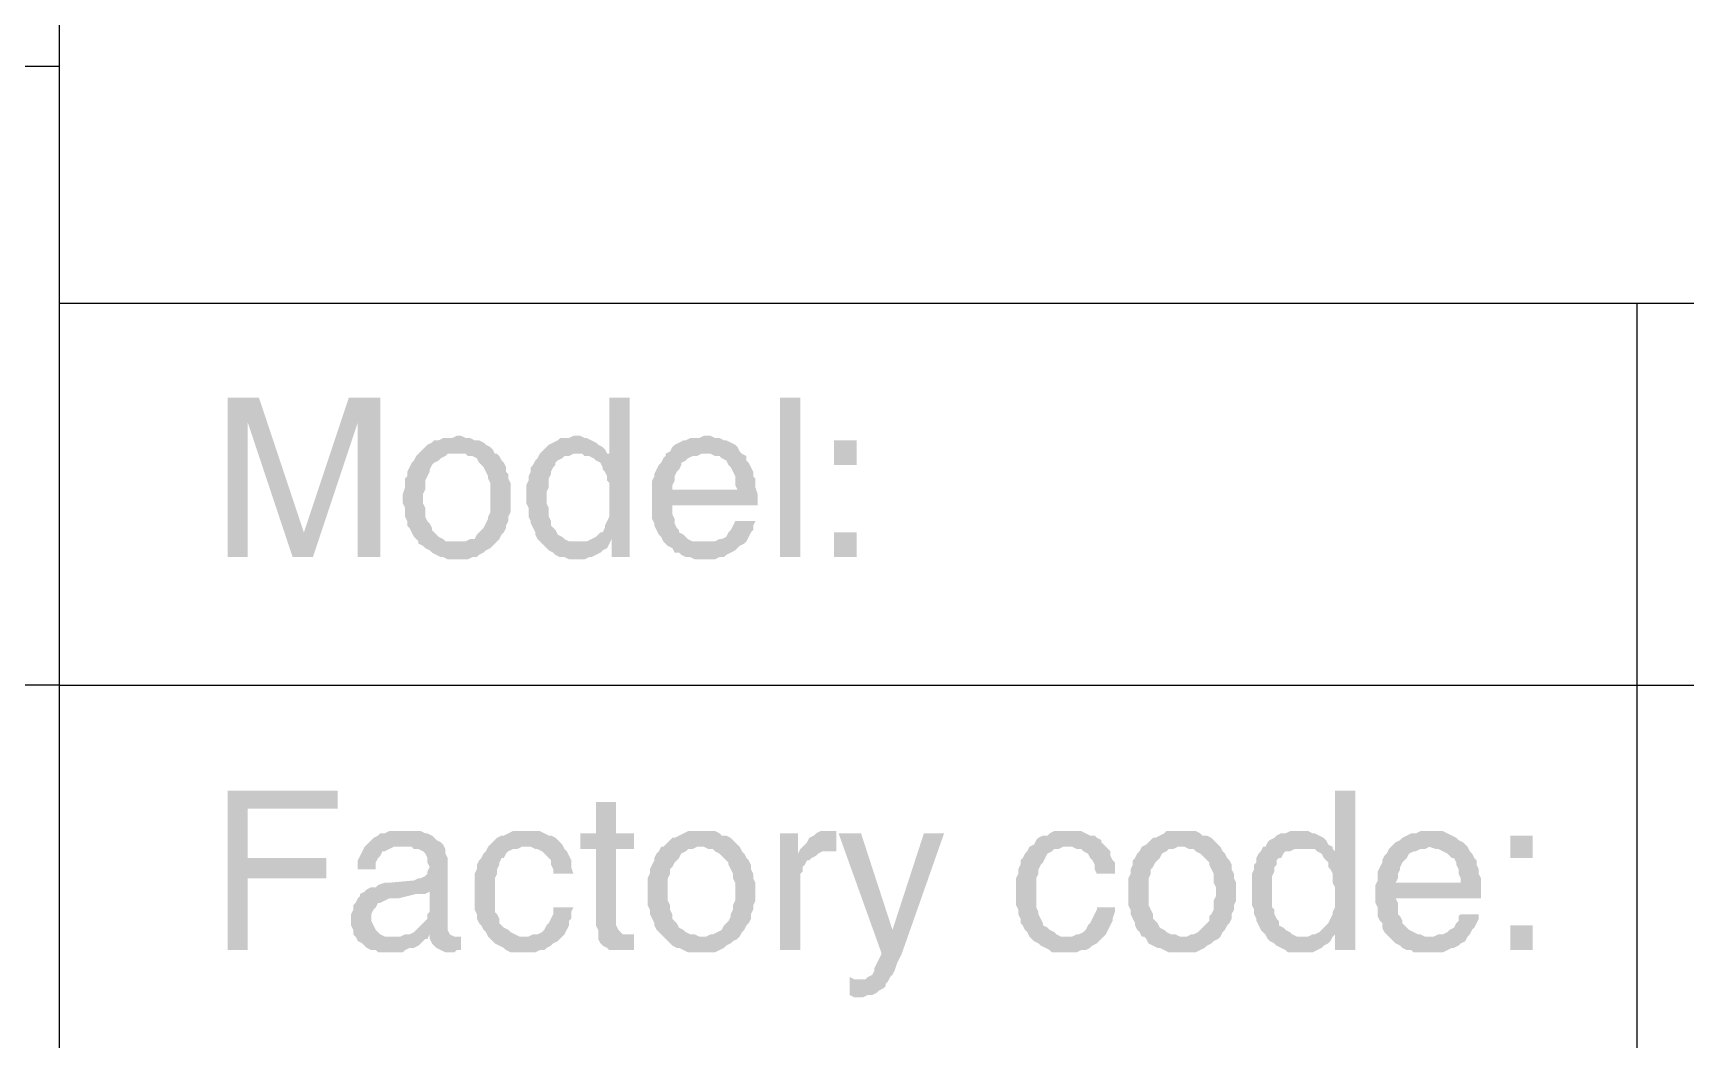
# Model space of a CAD drawing. Header units: millimetres. Extents: x 1186 to 2336, y 1181 to 1549.
# Drawn here: x 1472.55 to 1505.76, y 1272.07 to 1292.31 of the extents above; entities that cross this region are included whole.
import ezdxf

# ---------------------------------------------------------------- set-up
doc = ezdxf.new("R2010")
doc.units = ezdxf.units.MM

msp = doc.modelspace()

# ---------------------------------------------------------------- hatches: boundary and pattern name
at = {"transparency": 33554559}
for points in [[(1477.09364, 1284.97963), (1476.46179, 1284.97963), (1476.46179, 1281.77525), (1476.86798, 1281.77525), (1476.86798, 1284.48318)], [(1477.09364, 1284.97963), (1476.86798, 1284.48318), (1477.77063, 1281.77525), (1477.99629, 1282.2717)], [(1479.53078, 1284.97963), (1478.89893, 1284.97963), (1477.99629, 1282.2717), (1477.77063, 1281.77525), (1478.17682, 1281.77525), (1479.07946, 1284.48318), (1479.07946, 1284.48318)], [(1479.53078, 1284.97963), (1479.07946, 1284.48318), (1479.07946, 1281.77525), (1479.53078, 1281.77525)], [(1484.54045, 1284.97963), (1484.13426, 1284.97963), (1484.13426, 1283.8062), (1483.81834, 1283.76106), (1483.86347, 1283.71593), (1483.95373, 1283.6708), (1483.99887, 1283.58053), (1483.99887, 1283.5354), (1484.044, 1283.49027), (1484.08913, 1283.40001), (1484.08913, 1283.30974), (1484.13426, 1283.26461), (1484.13426, 1282.58763), (1484.08913, 1282.49736), (1484.044, 1282.4071), (1484.044, 1282.36197), (1483.99887, 1282.2717), (1483.95373, 1282.2717), (1483.9086, 1282.22657), (1483.86347, 1282.18144), (1483.77321, 1282.13631), (1484.17939, 1282.13631), (1484.17939, 1281.77525), (1484.54045, 1281.77525)], [(1487.56431, 1281.77525), (1487.56431, 1284.97963), (1487.9705, 1284.97963), (1487.9705, 1281.77525)], [(1481.06528, 1284.21239), (1481.06528, 1284.21239), (1480.97501, 1284.16725), (1480.79448, 1284.16725), (1480.70422, 1284.12212), (1480.61395, 1284.12212), (1480.56882, 1284.07699), (1480.47856, 1284.03186), (1480.43342, 1283.98672), (1480.34316, 1283.89646), (1480.29803, 1283.85133), (1480.29803, 1283.85133), (1480.2529, 1283.8062), (1480.20776, 1283.71593), (1480.16263, 1283.6708), (1480.1175, 1283.58053), (1480.07237, 1283.49027), (1480.07237, 1283.40001), (1480.02724, 1283.35487), (1480.02724, 1283.17435), (1479.9821, 1283.03895), (1479.9821, 1282.94868), (1479.9821, 1282.85842), (1480.02724, 1282.76816), (1480.02724, 1282.58763), (1480.07237, 1282.49736), (1480.07237, 1282.4071), (1480.1175, 1282.36197), (1480.16263, 1282.2717), (1480.20776, 1282.18144), (1480.2529, 1282.13631), (1480.29803, 1282.09117), (1480.29803, 1282.04604), (1481.06528, 1282.09117), (1480.83961, 1282.09117), (1480.79448, 1282.13631), (1480.70422, 1282.18144), (1480.65909, 1282.22657), (1480.56882, 1282.31683), (1480.56882, 1282.36197), (1480.52369, 1282.45223), (1480.47856, 1282.49736), (1480.43342, 1282.58763), (1480.43342, 1282.76816), (1480.38829, 1282.85842), (1480.38829, 1283.03895), (1480.43342, 1283.12921), (1480.43342, 1283.30974), (1480.47856, 1283.40001), (1480.52369, 1283.49027), (1480.52369, 1283.5354), (1480.56882, 1283.62567), (1480.61395, 1283.6708), (1480.70422, 1283.71593), (1480.74935, 1283.76106), (1480.83961, 1283.8062), (1480.88475, 1283.85133), (1481.83252, 1283.85133), (1481.78739, 1283.94159), (1481.74226, 1283.98672), (1481.65199, 1284.03186), (1481.60686, 1284.07699), (1481.5166, 1284.12212), (1481.42633, 1284.12212), (1481.33607, 1284.16725), (1481.2458, 1284.16725), (1481.15554, 1284.21239)], [(1483.45728, 1284.21239), (1483.41215, 1284.21239), (1483.32188, 1284.16725), (1483.14136, 1284.16725), (1483.09622, 1284.12212), (1483.00596, 1284.07699), (1482.91569, 1284.03186), (1482.87056, 1283.98672), (1482.82543, 1283.94159), (1482.73517, 1283.85133), (1483.59268, 1283.85133), (1483.63781, 1283.8062), (1483.72807, 1283.8062), (1483.81834, 1283.76106), (1484.13426, 1283.8062), (1484.13426, 1283.85133), (1484.08913, 1283.85133), (1484.044, 1283.94159), (1483.99887, 1283.98672), (1483.9086, 1284.03186), (1483.86347, 1284.07699), (1483.77321, 1284.12212), (1483.68294, 1284.16725), (1483.63781, 1284.16725), (1483.54754, 1284.21239)], [(1486.07495, 1284.21239), (1486.02981, 1284.21239), (1485.93955, 1284.16725), (1485.75902, 1284.16725), (1485.66876, 1284.12212), (1485.62362, 1284.12212), (1485.53336, 1284.07699), (1485.4431, 1284.03186), (1485.39796, 1283.98672), (1485.35283, 1283.89646), (1485.26257, 1283.85133), (1486.16521, 1283.85133), (1486.25547, 1283.8062), (1486.34574, 1283.8062), (1486.39087, 1283.76106), (1486.48114, 1283.71593), (1486.52627, 1283.62567), (1486.52627, 1283.62567), (1486.5714, 1283.58053), (1486.61653, 1283.49027), (1486.66166, 1283.40001), (1486.66166, 1283.21948), (1486.7068, 1283.12921), (1484.99177, 1283.12921), (1484.99177, 1282.54249), (1485.03691, 1282.45223), (1485.03691, 1282.4071), (1485.08204, 1282.31683), (1485.12717, 1282.22657), (1485.1723, 1282.18144), (1485.21743, 1282.09117), (1485.26257, 1282.04604), (1486.07495, 1282.09117), (1485.80415, 1282.09117), (1485.71389, 1282.13631), (1485.66876, 1282.18144), (1485.62362, 1282.22657), (1485.53336, 1282.2717), (1485.53336, 1282.31683), (1485.48823, 1282.36197), (1485.4431, 1282.45223), (1485.4431, 1282.54249), (1485.39796, 1282.63276), (1485.39796, 1282.81329), (1487.11299, 1282.81329), (1487.11299, 1283.03895), (1487.06785, 1283.17435), (1487.06785, 1283.35487), (1487.02272, 1283.40001), (1487.02272, 1283.49027), (1486.97759, 1283.58053), (1486.93246, 1283.6708), (1486.88733, 1283.71593), (1486.88733, 1283.8062), (1486.79706, 1283.85133), (1486.75193, 1283.89646), (1486.7068, 1283.98672), (1486.66166, 1284.03186), (1486.5714, 1284.07699), (1486.48114, 1284.12212), (1486.436, 1284.12212), (1486.34574, 1284.16725), (1486.25547, 1284.16725), (1486.16521, 1284.21239)], [(1481.83252, 1283.85133), (1481.06528, 1283.85133), (1481.2458, 1283.85133), (1481.29094, 1283.8062), (1481.3812, 1283.8062), (1481.47146, 1283.76106), (1481.5166, 1283.6708), (1481.56173, 1283.62567), (1481.60686, 1283.58053), (1481.65199, 1283.49027), (1481.69713, 1283.40001), (1481.69713, 1283.35487), (1481.74226, 1283.26461), (1481.74226, 1282.67789), (1481.69713, 1282.58763), (1481.69713, 1282.54249), (1481.65199, 1282.45223), (1481.60686, 1282.36197), (1481.56173, 1282.31683), (1481.5166, 1282.2717), (1481.47146, 1282.22657), (1481.42633, 1282.13631), (1481.33607, 1282.13631), (1481.2458, 1282.09117), (1481.06528, 1282.09117), (1480.29803, 1282.04604), (1480.38829, 1282.00091), (1480.43342, 1281.95578), (1480.52369, 1281.91064), (1480.56882, 1281.86551), (1480.65909, 1281.82038), (1480.74935, 1281.77525), (1480.79448, 1281.77525), (1480.88475, 1281.73012), (1481.29094, 1281.73012), (1481.3812, 1281.77525), (1481.47146, 1281.77525), (1481.5166, 1281.82038), (1481.60686, 1281.86551), (1481.65199, 1281.91064), (1481.74226, 1281.95578), (1481.78739, 1282.00091), (1481.87765, 1282.09117), (1481.87765, 1282.09117), (1481.92279, 1282.13631), (1481.96792, 1282.22657), (1482.01305, 1282.2717), (1482.05818, 1282.36197), (1482.05818, 1282.4071), (1482.10332, 1282.49736), (1482.10332, 1282.58763), (1482.14845, 1282.67789), (1482.14845, 1282.94868), (1482.14845, 1283.26461), (1482.10332, 1283.35487), (1482.10332, 1283.44514), (1482.05818, 1283.49027), (1482.05818, 1283.58053), (1482.01305, 1283.6708), (1481.96792, 1283.71593), (1481.92279, 1283.8062), (1481.87765, 1283.85133)], [(1482.73517, 1283.85133), (1482.69003, 1283.76106), (1482.6449, 1283.71593), (1482.59977, 1283.62567), (1482.55464, 1283.58053), (1482.55464, 1283.49027), (1482.5095, 1283.40001), (1482.5095, 1283.30974), (1482.46437, 1283.21948), (1482.46437, 1282.85842), (1482.5095, 1282.76816), (1482.5095, 1282.58763), (1482.55464, 1282.49736), (1482.55464, 1282.45223), (1482.59977, 1282.36197), (1482.6449, 1282.2717), (1482.6449, 1282.22657), (1482.69003, 1282.13631), (1482.73517, 1282.09117), (1482.82543, 1282.00091), (1482.87056, 1281.95578), (1482.91569, 1281.91064), (1483.00596, 1281.86551), (1483.05109, 1281.82038), (1483.14136, 1281.77525), (1483.23162, 1281.77525), (1483.32188, 1281.73012), (1483.63781, 1281.73012), (1483.72807, 1281.77525), (1483.77321, 1281.77525), (1483.86347, 1281.82038), (1483.95373, 1281.86551), (1483.99887, 1281.91064), (1484.08913, 1281.95578), (1484.13426, 1282.04604), (1483.50241, 1282.09117), (1483.32188, 1282.09117), (1483.23162, 1282.13631), (1483.18649, 1282.18144), (1483.09622, 1282.22657), (1483.05109, 1282.31683), (1483.00596, 1282.36197), (1482.96083, 1282.4071), (1482.96083, 1282.49736), (1482.91569, 1282.58763), (1482.91569, 1282.76816), (1482.87056, 1282.85842), (1482.87056, 1283.08408), (1482.91569, 1283.17435), (1482.91569, 1283.35487), (1482.96083, 1283.44514), (1482.96083, 1283.49027), (1483.00596, 1283.58053), (1483.05109, 1283.62567), (1483.05109, 1283.6708), (1483.09622, 1283.71593), (1483.18649, 1283.76106), (1483.23162, 1283.8062), (1483.32188, 1283.8062), (1483.41215, 1283.85133), (1483.50241, 1283.85133)], [(1485.26257, 1283.85133), (1485.26257, 1283.8062), (1485.21743, 1283.76106), (1485.1723, 1283.6708), (1485.12717, 1283.62567), (1485.08204, 1283.5354), (1485.03691, 1283.44514), (1485.03691, 1283.40001), (1484.99177, 1283.30974), (1484.99177, 1283.12921), (1485.39796, 1283.12921), (1485.39796, 1283.21948), (1485.4431, 1283.30974), (1485.4431, 1283.40001), (1485.48823, 1283.49027), (1485.53336, 1283.5354), (1485.57849, 1283.62567), (1485.57849, 1283.6708), (1485.66876, 1283.71593), (1485.71389, 1283.76106), (1485.80415, 1283.8062), (1485.89442, 1283.8062), (1485.98468, 1283.85133), (1486.07495, 1283.85133)], [(1489.0988, 1283.62567), (1489.0988, 1284.12212), (1488.64748, 1284.12212), (1488.64748, 1283.62567)], [(1487.06785, 1282.49736), (1486.66166, 1282.49736), (1486.61653, 1282.4071), (1486.5714, 1282.31683), (1486.52627, 1282.2717), (1486.48114, 1282.18144), (1486.39087, 1282.13631), (1486.34574, 1282.13631), (1486.25547, 1282.09117), (1486.07495, 1282.09117), (1485.26257, 1282.04604), (1485.26257, 1282.04604), (1485.3077, 1282.00091), (1485.39796, 1281.95578), (1485.4431, 1281.86551), (1485.53336, 1281.86551), (1485.57849, 1281.82038), (1485.66876, 1281.77525), (1485.75902, 1281.77525), (1485.84929, 1281.73012), (1486.25547, 1281.73012), (1486.34574, 1281.77525), (1486.436, 1281.77525), (1486.48114, 1281.82038), (1486.5714, 1281.86551), (1486.66166, 1281.91064), (1486.7068, 1281.95578), (1486.75193, 1282.00091), (1486.84219, 1282.04604), (1486.88733, 1282.09117), (1486.93246, 1282.18144), (1486.97759, 1282.2717), (1487.02272, 1282.31683), (1487.02272, 1282.4071)], [(1489.0988, 1281.77525), (1489.0988, 1282.2717), (1488.64748, 1282.2717), (1488.64748, 1281.77525)], [(1483.77321, 1282.13631), (1483.68294, 1282.09117), (1483.50241, 1282.09117), (1484.13426, 1282.04604), (1484.17939, 1282.13631)], [(1478.67327, 1277.0815), (1476.46179, 1277.0815), (1476.46179, 1273.87712), (1476.86798, 1273.87712), (1476.86798, 1275.32135), (1478.44761, 1275.32135), (1478.44761, 1275.72754), (1476.86798, 1275.72754), (1476.86798, 1276.72044), (1478.67327, 1276.72044), (1478.67327, 1276.90097)], [(1484.26966, 1276.85584), (1483.86347, 1276.85584), (1483.86347, 1276.22399), (1483.54754, 1276.22399), (1483.54754, 1275.90807), (1483.86347, 1275.90807), (1483.86347, 1274.37357), (1483.9086, 1274.28331), (1483.9086, 1274.10278), (1483.95373, 1274.01251), (1483.99887, 1273.96738), (1483.99887, 1273.96738), (1484.08913, 1273.92225), (1484.13426, 1273.87712), (1484.63072, 1273.87712), (1484.63072, 1274.19304), (1484.40506, 1274.19304), (1484.35992, 1274.23817), (1484.31479, 1274.28331), (1484.26966, 1274.37357), (1484.26966, 1275.90807), (1484.63072, 1275.90807), (1484.63072, 1276.22399), (1484.26966, 1276.22399)], [(1499.11814, 1277.0815), (1498.71195, 1277.0815), (1498.71195, 1275.86293), (1498.3509, 1275.86293), (1498.44116, 1275.8178), (1498.48629, 1275.72754), (1498.53143, 1275.6824), (1498.57656, 1275.63727), (1498.57656, 1275.54701), (1498.62169, 1275.50188), (1498.66682, 1275.41161), (1498.66682, 1275.23108), (1498.71195, 1275.14082), (1498.71195, 1274.73463), (1498.66682, 1274.64436), (1498.66682, 1274.59923), (1498.62169, 1274.50897), (1498.57656, 1274.4187), (1498.53143, 1274.37357), (1498.53143, 1274.37357), (1498.44116, 1274.28331), (1498.39603, 1274.23817), (1498.30576, 1274.19304), (1498.71195, 1274.19304), (1498.71195, 1273.87712), (1499.11814, 1273.87712)], [(1480.02724, 1276.26912), (1479.71131, 1276.26912), (1479.62105, 1276.22399), (1479.53078, 1276.22399), (1479.48565, 1276.17886), (1479.39538, 1276.13373), (1479.35025, 1276.08859), (1479.30512, 1276.04346), (1479.25999, 1275.99833), (1479.21486, 1275.9532), (1479.16972, 1275.86293), (1479.12459, 1275.77267), (1479.07946, 1275.6824), (1479.07946, 1275.50188), (1479.44052, 1275.50188), (1479.44052, 1275.63727), (1479.48565, 1275.72754), (1479.53078, 1275.77267), (1479.57591, 1275.86293), (1479.62105, 1275.86293), (1479.71131, 1275.90807), (1479.80157, 1275.9532), (1479.9821, 1275.9532), (1480.79448, 1275.99833), (1480.74935, 1276.04346), (1480.65909, 1276.08859), (1480.61395, 1276.13373), (1480.56882, 1276.17886), (1480.47856, 1276.22399), (1480.43342, 1276.22399), (1480.34316, 1276.26912), (1480.1175, 1276.26912)], [(1482.46437, 1276.26912), (1482.19358, 1276.26912), (1482.10332, 1276.22399), (1482.01305, 1276.17886), (1481.96792, 1276.17886), (1481.87765, 1276.13373), (1481.83252, 1276.08859), (1481.74226, 1275.99833), (1481.69713, 1275.9532), (1482.55464, 1275.9532), (1482.6449, 1275.90807), (1482.69003, 1275.90807), (1482.7803, 1275.86293), (1482.82543, 1275.8178), (1482.91569, 1275.72754), (1482.96083, 1275.6824), (1482.96083, 1275.59214), (1483.00596, 1275.50188), (1483.00596, 1275.41161), (1483.41215, 1275.41161), (1483.36702, 1275.54701), (1483.36702, 1275.6824), (1483.32188, 1275.77267), (1483.27675, 1275.86293), (1483.23162, 1275.90807), (1483.18649, 1275.99833), (1483.14136, 1276.04346), (1483.09622, 1276.08859), (1483.05109, 1276.13373), (1482.96083, 1276.17886), (1482.91569, 1276.17886), (1482.82543, 1276.22399), (1482.73517, 1276.26912), (1482.55464, 1276.26912)], [(1485.98468, 1276.26912), (1485.71389, 1276.26912), (1485.62362, 1276.22399), (1485.53336, 1276.17886), (1485.4431, 1276.13373), (1485.39796, 1276.13373), (1485.3077, 1276.04346), (1485.26257, 1275.99833), (1485.21743, 1275.9532), (1485.1723, 1275.9532), (1485.12717, 1275.86293), (1485.08204, 1275.8178), (1485.03691, 1275.72754), (1485.03691, 1275.6824), (1484.99177, 1275.59214), (1484.94664, 1275.50188), (1484.94664, 1275.41161), (1484.90151, 1275.32135), (1484.90151, 1275.05055), (1484.90151, 1274.77976), (1484.94664, 1274.6895), (1484.94664, 1274.59923), (1484.99177, 1274.50897), (1485.03691, 1274.4187), (1485.03691, 1274.37357), (1485.08204, 1274.28331), (1485.12717, 1274.23817), (1485.21743, 1274.14791), (1485.98468, 1274.14791), (1485.93955, 1274.14791), (1485.84929, 1274.19304), (1485.75902, 1274.19304), (1485.66876, 1274.23817), (1485.62362, 1274.28331), (1485.53336, 1274.32844), (1485.48823, 1274.4187), (1485.4431, 1274.46384), (1485.39796, 1274.50897), (1485.39796, 1274.59923), (1485.35283, 1274.6895), (1485.35283, 1274.77976), (1485.3077, 1274.87003), (1485.3077, 1275.32135), (1485.35283, 1275.41161), (1485.35283, 1275.50188), (1485.39796, 1275.54701), (1485.4431, 1275.63727), (1485.48823, 1275.6824), (1485.53336, 1275.72754), (1485.57849, 1275.8178), (1485.66876, 1275.86293), (1485.71389, 1275.90807), (1485.80415, 1275.90807), (1485.89442, 1275.9532), (1486.75193, 1275.9532), (1486.7068, 1275.99833), (1486.61653, 1276.08859), (1486.5714, 1276.13373), (1486.48114, 1276.17886), (1486.39087, 1276.17886), (1486.34574, 1276.22399), (1486.25547, 1276.26912), (1486.07495, 1276.26912)], [(1487.92537, 1276.22399), (1487.56431, 1276.22399), (1487.56431, 1273.87712), (1487.9705, 1273.87712), (1487.9705, 1275.41161), (1488.01563, 1275.45674), (1488.01563, 1275.54701), (1488.06076, 1275.59214), (1488.10589, 1275.6824), (1488.15103, 1275.6824), (1488.19616, 1275.72754), (1488.28642, 1275.77267), (1487.92537, 1275.8178)], [(1488.60235, 1276.26912), (1488.37669, 1276.26912), (1488.28642, 1276.22399), (1488.24129, 1276.17886), (1488.15103, 1276.13373), (1488.10589, 1276.04346), (1488.06076, 1275.99833), (1488.01563, 1275.9532), (1487.9705, 1275.90807), (1488.60235, 1275.86293), (1488.69261, 1275.86293), (1488.69261, 1276.26912), (1488.69261, 1276.26912)], [(1489.18907, 1276.22399), (1488.73774, 1276.22399), (1489.59526, 1273.83199), (1489.82092, 1274.28331)], [(1490.85896, 1276.22399), (1490.45277, 1276.22399), (1489.82092, 1274.28331), (1489.59526, 1273.83199), (1489.59526, 1273.78685), (1489.59526, 1273.78685), (1489.55012, 1273.69659), (1489.50499, 1273.60632), (1489.45986, 1273.51606), (1489.45986, 1273.47093), (1489.41473, 1273.38066), (1489.32446, 1273.33553), (1489.27933, 1273.2904), (1489.18907, 1273.2904), (1489.73065, 1273.24527), (1489.77578, 1273.33553), (1489.82092, 1273.38066), (1489.86605, 1273.47093), (1489.91118, 1273.60632), (1489.95631, 1273.69659), (1490.00145, 1273.78685)], [(1493.34123, 1276.26912), (1493.07043, 1276.26912), (1492.98017, 1276.22399), (1492.93504, 1276.17886), (1492.84477, 1276.17886), (1492.75451, 1276.13373), (1492.70938, 1276.08859), (1492.66424, 1275.99833), (1492.57398, 1275.9532), (1493.43149, 1275.9532), (1493.52175, 1275.90807), (1493.61202, 1275.90807), (1493.65715, 1275.86293), (1493.74742, 1275.8178), (1493.79255, 1275.72754), (1493.83768, 1275.6824), (1493.88281, 1275.59214), (1493.88281, 1275.50188), (1493.92794, 1275.41161), (1494.289, 1275.41161), (1494.289, 1275.63727), (1494.24387, 1275.6824), (1494.19874, 1275.77267), (1494.19874, 1275.86293), (1494.15361, 1275.90807), (1494.06334, 1275.99833), (1494.01821, 1276.04346), (1494.01821, 1276.08859), (1493.92794, 1276.13373), (1493.88281, 1276.17886), (1493.79255, 1276.17886), (1493.70228, 1276.22399), (1493.61202, 1276.26912), (1493.43149, 1276.26912)], [(1495.64297, 1276.26912), (1495.32704, 1276.26912), (1495.28191, 1276.22399), (1495.19165, 1276.17886), (1495.10138, 1276.13373), (1495.05625, 1276.13373), (1494.96598, 1276.04346), (1494.92085, 1275.99833), (1494.83059, 1275.9532), (1494.83059, 1275.9532), (1494.78546, 1275.86293), (1494.74032, 1275.8178), (1494.69519, 1275.72754), (1494.65006, 1275.6824), (1494.65006, 1275.59214), (1494.60493, 1275.50188), (1494.60493, 1275.41161), (1494.55979, 1275.32135), (1494.55979, 1275.05055), (1494.55979, 1274.77976), (1494.60493, 1274.6895), (1494.60493, 1274.59923), (1494.65006, 1274.50897), (1494.69519, 1274.4187), (1494.69519, 1274.37357), (1494.74032, 1274.28331), (1494.78546, 1274.23817), (1494.83059, 1274.14791), (1495.64297, 1274.14791), (1495.59783, 1274.14791), (1495.50757, 1274.19304), (1495.41731, 1274.19304), (1495.32704, 1274.23817), (1495.28191, 1274.28331), (1495.19165, 1274.32844), (1495.14651, 1274.4187), (1495.10138, 1274.46384), (1495.05625, 1274.50897), (1495.05625, 1274.59923), (1495.01112, 1274.6895), (1494.96598, 1274.77976), (1494.96598, 1275.32135), (1495.01112, 1275.41161), (1495.01112, 1275.50188), (1495.05625, 1275.54701), (1495.10138, 1275.63727), (1495.14651, 1275.6824), (1495.19165, 1275.72754), (1495.23678, 1275.8178), (1495.32704, 1275.86293), (1495.37217, 1275.90807), (1495.46244, 1275.90807), (1495.5527, 1275.9532), (1496.41021, 1275.9532), (1496.36508, 1275.99833), (1496.27482, 1276.08859), (1496.22969, 1276.13373), (1496.13942, 1276.17886), (1496.04916, 1276.17886), (1496.00402, 1276.22399), (1495.91376, 1276.26912), (1495.73323, 1276.26912)], [(1497.98984, 1276.26912), (1497.80931, 1276.26912), (1497.71905, 1276.22399), (1497.62878, 1276.22399), (1497.53852, 1276.17886), (1497.49339, 1276.13373), (1497.40312, 1276.08859), (1497.35799, 1276.04346), (1497.31286, 1275.9532), (1497.26773, 1275.9532), (1498.0801, 1275.90807), (1498.30576, 1275.90807), (1498.3509, 1275.86293), (1498.71195, 1275.86293), (1498.66682, 1275.90807), (1498.66682, 1275.9532), (1498.57656, 1275.99833), (1498.53143, 1276.08859), (1498.48629, 1276.13373), (1498.39603, 1276.17886), (1498.30576, 1276.22399), (1498.26063, 1276.22399), (1498.17037, 1276.26912), (1498.0801, 1276.26912)], [(1500.65264, 1276.26912), (1500.42698, 1276.26912), (1500.33671, 1276.22399), (1500.24645, 1276.22399), (1500.15618, 1276.17886), (1500.06592, 1276.13373), (1500.02079, 1276.08859), (1499.93052, 1276.04346), (1499.88539, 1275.99833), (1499.84026, 1275.9532), (1500.60751, 1275.9532), (1500.7429, 1275.90807), (1500.78803, 1275.90807), (1500.8783, 1275.86293), (1500.96856, 1275.8178), (1501.0137, 1275.77267), (1501.05883, 1275.72754), (1501.10396, 1275.72754), (1501.14909, 1275.63727), (1501.14909, 1275.59214), (1501.19422, 1275.50188), (1501.19422, 1275.41161), (1501.23936, 1275.32135), (1501.23936, 1275.23108), (1499.93052, 1275.23108), (1499.52433, 1275.18595), (1499.52433, 1274.82489), (1499.56947, 1274.73463), (1499.56947, 1274.5541), (1499.6146, 1274.46384), (1499.65973, 1274.4187), (1499.65973, 1274.32844), (1499.70486, 1274.23817), (1499.74999, 1274.19304), (1499.79513, 1274.14791), (1500.60751, 1274.14791), (1500.51724, 1274.14791), (1500.42698, 1274.19304), (1500.38184, 1274.19304), (1500.29158, 1274.23817), (1500.20132, 1274.28331), (1500.15618, 1274.32844), (1500.11105, 1274.37357), (1500.06592, 1274.4187), (1500.06592, 1274.46384), (1500.02079, 1274.5541), (1499.97566, 1274.59923), (1499.97566, 1274.82489), (1499.93052, 1274.91516), (1501.64555, 1274.91516), (1501.64555, 1275.32135), (1501.60041, 1275.41161), (1501.60041, 1275.50188), (1501.55528, 1275.59214), (1501.55528, 1275.6824), (1501.51015, 1275.72754), (1501.46502, 1275.8178), (1501.41988, 1275.86293), (1501.37475, 1275.9532), (1501.32962, 1275.99833), (1501.28449, 1276.04346), (1501.19422, 1276.08859), (1501.14909, 1276.13373), (1501.05883, 1276.17886), (1500.96856, 1276.22399), (1500.8783, 1276.26912), (1500.7429, 1276.26912)], [(1480.79448, 1275.99833), (1479.9821, 1275.9532), (1480.16263, 1275.9532), (1480.20776, 1275.90807), (1480.29803, 1275.90807), (1480.38829, 1275.86293), (1480.43342, 1275.8178), (1480.47856, 1275.72754), (1480.47856, 1275.63727), (1480.52369, 1275.54701), (1480.52369, 1275.54701), (1480.47856, 1275.45674), (1480.47856, 1275.41161), (1480.43342, 1275.36648), (1480.34316, 1275.32135), (1480.29803, 1275.32135), (1480.20776, 1275.27621), (1479.71131, 1275.23108), (1479.62105, 1275.23108), (1479.48565, 1275.18595), (1479.44052, 1275.14082), (1479.35025, 1275.14082), (1479.25999, 1275.09569), (1480.52369, 1275.05055), (1480.52369, 1274.64436), (1480.52369, 1274.64436), (1480.47856, 1274.59923), (1480.47856, 1274.50897), (1480.43342, 1274.46384), (1480.34316, 1274.37357), (1480.29803, 1274.32844), (1480.2529, 1274.28331), (1480.20776, 1274.23817), (1480.1175, 1274.19304), (1480.02724, 1274.19304), (1479.93697, 1274.14791), (1479.03433, 1274.14791), (1479.07946, 1274.05765), (1479.16972, 1274.01251), (1479.21486, 1273.96738), (1479.25999, 1273.92225), (1479.35025, 1273.87712), (1479.44052, 1273.87712), (1479.48565, 1273.83199), (1479.9821, 1273.83199), (1480.02724, 1273.87712), (1480.1175, 1273.92225), (1480.20776, 1273.92225), (1480.29803, 1273.96738), (1480.34316, 1274.01251), (1480.43342, 1274.10278), (1480.47856, 1274.10278), (1480.52369, 1274.19304), (1480.92988, 1274.19304), (1480.88475, 1274.28331), (1480.88475, 1275.72754), (1480.83961, 1275.8178), (1480.83961, 1275.90807)], [(1481.69713, 1275.9532), (1481.65199, 1275.86293), (1481.60686, 1275.8178), (1481.56173, 1275.72754), (1481.5166, 1275.6824), (1481.47146, 1275.59214), (1481.47146, 1275.50188), (1481.42633, 1275.41161), (1481.42633, 1274.6895), (1481.47146, 1274.59923), (1481.47146, 1274.50897), (1481.5166, 1274.4187), (1481.56173, 1274.37357), (1481.60686, 1274.28331), (1481.65199, 1274.23817), (1481.69713, 1274.14791), (1482.41924, 1274.14791), (1482.32898, 1274.14791), (1482.23871, 1274.19304), (1482.14845, 1274.23817), (1482.10332, 1274.28331), (1482.01305, 1274.32844), (1481.96792, 1274.37357), (1481.92279, 1274.4187), (1481.92279, 1274.50897), (1481.87765, 1274.59923), (1481.83252, 1274.64436), (1481.83252, 1275.32135), (1481.87765, 1275.41161), (1481.87765, 1275.50188), (1481.92279, 1275.59214), (1481.92279, 1275.63727), (1481.96792, 1275.72754), (1482.01305, 1275.72754), (1482.05818, 1275.8178), (1482.10332, 1275.86293), (1482.19358, 1275.90807), (1482.28384, 1275.90807), (1482.37411, 1275.9532), (1482.46437, 1275.9532)], [(1486.75193, 1275.9532), (1485.98468, 1275.9532), (1486.02981, 1275.9532), (1486.12008, 1275.90807), (1486.21034, 1275.90807), (1486.25547, 1275.86293), (1486.34574, 1275.8178), (1486.39087, 1275.77267), (1486.48114, 1275.6824), (1486.52627, 1275.63727), (1486.52627, 1275.59214), (1486.5714, 1275.50188), (1486.61653, 1275.41161), (1486.61653, 1275.32135), (1486.66166, 1275.23108), (1486.66166, 1274.87003), (1486.61653, 1274.77976), (1486.61653, 1274.6895), (1486.5714, 1274.59923), (1486.5714, 1274.5541), (1486.52627, 1274.46384), (1486.48114, 1274.4187), (1486.436, 1274.37357), (1486.39087, 1274.28331), (1486.30061, 1274.23817), (1486.21034, 1274.19304), (1486.16521, 1274.19304), (1486.07495, 1274.14791), (1485.21743, 1274.14791), (1485.26257, 1274.10278), (1485.35283, 1274.01251), (1485.39796, 1273.96738), (1485.48823, 1273.92225), (1485.53336, 1273.92225), (1485.62362, 1273.87712), (1485.71389, 1273.83199), (1486.25547, 1273.83199), (1486.34574, 1273.87712), (1486.436, 1273.92225), (1486.48114, 1273.96738), (1486.5714, 1274.01251), (1486.61653, 1274.05765), (1486.7068, 1274.10278), (1486.75193, 1274.14791), (1486.75193, 1274.14791), (1486.79706, 1274.23817), (1486.84219, 1274.28331), (1486.88733, 1274.37357), (1486.93246, 1274.4187), (1486.97759, 1274.50897), (1486.97759, 1274.59923), (1487.02272, 1274.6895), (1487.02272, 1274.77976), (1487.06785, 1274.87003), (1487.06785, 1275.05055), (1487.06785, 1275.23108), (1487.02272, 1275.32135), (1487.02272, 1275.41161), (1486.97759, 1275.50188), (1486.97759, 1275.59214), (1486.93246, 1275.6824), (1486.88733, 1275.72754), (1486.84219, 1275.8178), (1486.79706, 1275.86293)], [(1487.9705, 1275.90807), (1487.92537, 1275.8178), (1488.28642, 1275.77267), (1488.33155, 1275.8178), (1488.42182, 1275.86293), (1488.60235, 1275.86293)], [(1492.57398, 1275.9532), (1492.52885, 1275.86293), (1492.48371, 1275.8178), (1492.43858, 1275.72754), (1492.39345, 1275.6824), (1492.39345, 1275.59214), (1492.34832, 1275.50188), (1492.34832, 1275.41161), (1492.30319, 1275.32135), (1492.30319, 1274.77976), (1492.34832, 1274.6895), (1492.34832, 1274.59923), (1492.39345, 1274.50897), (1492.39345, 1274.4187), (1492.43858, 1274.37357), (1492.48371, 1274.28331), (1492.52885, 1274.23817), (1492.57398, 1274.14791), (1493.34123, 1274.14791), (1493.20583, 1274.14791), (1493.11557, 1274.19304), (1493.07043, 1274.23817), (1492.98017, 1274.28331), (1492.93504, 1274.32844), (1492.84477, 1274.37357), (1492.84477, 1274.4187), (1492.79964, 1274.50897), (1492.75451, 1274.59923), (1492.75451, 1274.64436), (1492.70938, 1274.73463), (1492.70938, 1275.32135), (1492.75451, 1275.41161), (1492.75451, 1275.50188), (1492.79964, 1275.59214), (1492.84477, 1275.63727), (1492.8899, 1275.72754), (1492.8899, 1275.72754), (1492.93504, 1275.8178), (1493.0253, 1275.86293), (1493.07043, 1275.90807), (1493.1607, 1275.90807), (1493.25096, 1275.9532), (1493.34123, 1275.9532)], [(1496.41021, 1275.9532), (1495.64297, 1275.9532), (1495.6881, 1275.9532), (1495.77836, 1275.90807), (1495.86863, 1275.90807), (1495.91376, 1275.86293), (1496.00402, 1275.8178), (1496.04916, 1275.77267), (1496.13942, 1275.6824), (1496.18455, 1275.63727), (1496.18455, 1275.59214), (1496.22969, 1275.50188), (1496.27482, 1275.41161), (1496.27482, 1275.23108), (1496.31995, 1275.14082), (1496.31995, 1274.96029), (1496.27482, 1274.87003), (1496.27482, 1274.6895), (1496.22969, 1274.59923), (1496.18455, 1274.5541), (1496.18455, 1274.46384), (1496.13942, 1274.4187), (1496.09429, 1274.37357), (1496.00402, 1274.28331), (1495.95889, 1274.23817), (1495.86863, 1274.19304), (1495.8235, 1274.19304), (1495.73323, 1274.14791), (1494.87572, 1274.14791), (1494.92085, 1274.10278), (1494.96598, 1274.01251), (1495.05625, 1273.96738), (1495.14651, 1273.92225), (1495.19165, 1273.92225), (1495.28191, 1273.87712), (1495.37217, 1273.83199), (1495.91376, 1273.83199), (1496.00402, 1273.87712), (1496.09429, 1273.92225), (1496.13942, 1273.96738), (1496.22969, 1274.01251), (1496.27482, 1274.05765), (1496.36508, 1274.10278), (1496.41021, 1274.14791), (1496.41021, 1274.14791), (1496.45535, 1274.23817), (1496.50048, 1274.28331), (1496.54561, 1274.37357), (1496.59074, 1274.4187), (1496.63587, 1274.50897), (1496.63587, 1274.59923), (1496.68101, 1274.6895), (1496.68101, 1274.77976), (1496.72614, 1274.87003), (1496.72614, 1275.05055), (1496.72614, 1275.23108), (1496.68101, 1275.32135), (1496.68101, 1275.41161), (1496.63587, 1275.50188), (1496.63587, 1275.59214), (1496.59074, 1275.6824), (1496.54561, 1275.72754), (1496.50048, 1275.8178), (1496.45535, 1275.86293)], [(1497.26773, 1275.9532), (1497.22259, 1275.86293), (1497.17746, 1275.8178), (1497.13233, 1275.72754), (1497.13233, 1275.63727), (1497.0872, 1275.59214), (1497.0872, 1275.50188), (1497.04206, 1275.41161), (1497.04206, 1274.77976), (1497.0872, 1274.6895), (1497.0872, 1274.59923), (1497.13233, 1274.50897), (1497.13233, 1274.46384), (1497.17746, 1274.37357), (1497.22259, 1274.28331), (1497.26773, 1274.23817), (1497.31286, 1274.19304), (1497.35799, 1274.10278), (1497.40312, 1274.05765), (1497.49339, 1274.01251), (1497.53852, 1273.96738), (1497.62878, 1273.92225), (1497.71905, 1273.87712), (1497.76418, 1273.83199), (1498.26063, 1273.83199), (1498.3509, 1273.87712), (1498.44116, 1273.92225), (1498.48629, 1273.96738), (1498.57656, 1274.01251), (1498.62169, 1274.05765), (1498.66682, 1274.14791), (1497.94471, 1274.14791), (1497.85444, 1274.19304), (1497.80931, 1274.23817), (1497.71905, 1274.28331), (1497.67391, 1274.32844), (1497.58365, 1274.37357), (1497.58365, 1274.46384), (1497.53852, 1274.50897), (1497.49339, 1274.59923), (1497.49339, 1274.6895), (1497.44825, 1274.73463), (1497.44825, 1275.36648), (1497.49339, 1275.45674), (1497.49339, 1275.54701), (1497.53852, 1275.59214), (1497.53852, 1275.6824), (1497.58365, 1275.72754), (1497.62878, 1275.72754), (1497.67391, 1275.8178), (1497.71905, 1275.86293), (1497.80931, 1275.86293), (1497.89958, 1275.90807), (1498.0801, 1275.90807)], [(1499.84026, 1275.9532), (1499.79513, 1275.90807), (1499.74999, 1275.8178), (1499.70486, 1275.77267), (1499.65973, 1275.6824), (1499.65973, 1275.63727), (1499.6146, 1275.54701), (1499.56947, 1275.45674), (1499.56947, 1275.27621), (1499.52433, 1275.18595), (1499.93052, 1275.23108), (1499.97566, 1275.32135), (1499.97566, 1275.41161), (1500.02079, 1275.50188), (1500.02079, 1275.54701), (1500.06592, 1275.63727), (1500.11105, 1275.6824), (1500.15618, 1275.72754), (1500.20132, 1275.8178), (1500.29158, 1275.86293), (1500.33671, 1275.86293), (1500.42698, 1275.90807), (1500.51724, 1275.90807), (1500.60751, 1275.9532)], [(1502.68359, 1275.72754), (1502.68359, 1276.17886), (1502.23226, 1276.17886), (1502.23226, 1275.72754)], [(1479.25999, 1275.09569), (1479.21486, 1275.05055), (1479.12459, 1275.00542), (1479.12459, 1274.96029), (1479.07946, 1274.91516), (1479.03433, 1274.82489), (1478.9892, 1274.77976), (1478.9892, 1274.6895), (1478.94406, 1274.59923), (1478.94406, 1274.37357), (1478.9892, 1274.28331), (1478.9892, 1274.19304), (1479.03433, 1274.14791), (1479.75644, 1274.14791), (1479.62105, 1274.14791), (1479.53078, 1274.19304), (1479.48565, 1274.23817), (1479.44052, 1274.28331), (1479.39538, 1274.37357), (1479.35025, 1274.46384), (1479.35025, 1274.59923), (1479.39538, 1274.6895), (1479.44052, 1274.73463), (1479.48565, 1274.82489), (1479.53078, 1274.82489), (1479.62105, 1274.87003), (1479.71131, 1274.91516), (1479.89184, 1274.91516), (1480.2529, 1275.00542), (1480.43342, 1275.00542), (1480.52369, 1275.05055)], [(1483.41215, 1274.73463), (1483.00596, 1274.73463), (1483.00596, 1274.59923), (1482.96083, 1274.50897), (1482.91569, 1274.4187), (1482.87056, 1274.37357), (1482.82543, 1274.28331), (1482.7803, 1274.23817), (1482.69003, 1274.19304), (1482.59977, 1274.19304), (1482.5095, 1274.14791), (1481.69713, 1274.14791), (1481.74226, 1274.10278), (1481.78739, 1274.05765), (1481.83252, 1274.01251), (1481.92279, 1273.96738), (1482.01305, 1273.92225), (1482.05818, 1273.87712), (1482.14845, 1273.83199), (1482.6449, 1273.83199), (1482.73517, 1273.87712), (1482.82543, 1273.87712), (1482.87056, 1273.92225), (1482.96083, 1273.96738), (1483.00596, 1274.01251), (1483.09622, 1274.05765), (1483.14136, 1274.10278), (1483.18649, 1274.14791), (1483.23162, 1274.19304), (1483.27675, 1274.28331), (1483.32188, 1274.37357), (1483.32188, 1274.46384), (1483.36702, 1274.50897), (1483.36702, 1274.64436)], [(1494.289, 1274.73463), (1493.92794, 1274.73463), (1493.92794, 1274.6895), (1493.88281, 1274.59923), (1493.83768, 1274.50897), (1493.79255, 1274.4187), (1493.74742, 1274.37357), (1493.70228, 1274.28331), (1493.65715, 1274.23817), (1493.56689, 1274.19304), (1493.52175, 1274.19304), (1493.43149, 1274.14791), (1492.57398, 1274.14791), (1492.61911, 1274.10278), (1492.66424, 1274.05765), (1492.75451, 1274.01251), (1492.79964, 1273.96738), (1492.8899, 1273.92225), (1492.98017, 1273.87712), (1493.0253, 1273.83199), (1493.52175, 1273.83199), (1493.61202, 1273.87712), (1493.70228, 1273.87712), (1493.79255, 1273.92225), (1493.83768, 1273.96738), (1493.92794, 1274.01251), (1493.97308, 1274.05765), (1494.01821, 1274.10278), (1494.06334, 1274.14791), (1494.10847, 1274.19304), (1494.15361, 1274.28331), (1494.19874, 1274.37357), (1494.24387, 1274.46384), (1494.24387, 1274.50897), (1494.289, 1274.64436)], [(1501.60041, 1274.59923), (1501.23936, 1274.59923), (1501.19422, 1274.5541), (1501.19422, 1274.46384), (1501.14909, 1274.4187), (1501.10396, 1274.32844), (1501.0137, 1274.28331), (1500.96856, 1274.23817), (1500.8783, 1274.19304), (1500.78803, 1274.19304), (1500.69777, 1274.14791), (1499.79513, 1274.14791), (1499.88539, 1274.05765), (1499.93052, 1274.01251), (1500.02079, 1273.96738), (1500.06592, 1273.92225), (1500.15618, 1273.87712), (1500.24645, 1273.87712), (1500.29158, 1273.83199), (1500.8783, 1273.83199), (1500.96856, 1273.87712), (1501.05883, 1273.92225), (1501.10396, 1273.92225), (1501.19422, 1273.96738), (1501.23936, 1274.01251), (1501.32962, 1274.05765), (1501.37475, 1274.14791), (1501.41988, 1274.19304), (1501.46502, 1274.28331), (1501.51015, 1274.32844), (1501.55528, 1274.4187), (1501.60041, 1274.50897)], [(1480.92988, 1274.19304), (1480.52369, 1274.19304), (1480.52369, 1274.10278), (1481.02014, 1274.14791), (1481.02014, 1274.14791)], [(1498.30576, 1274.19304), (1498.26063, 1274.19304), (1498.17037, 1274.14791), (1498.0801, 1274.14791), (1498.66682, 1274.14791), (1498.71195, 1274.19304)], [(1502.68359, 1273.87712), (1502.68359, 1274.37357), (1502.23226, 1274.37357), (1502.23226, 1273.87712)], [(1481.15554, 1274.14791), (1481.02014, 1274.14791), (1480.52369, 1274.10278), (1480.56882, 1274.01251), (1480.61395, 1273.96738), (1480.61395, 1273.96738), (1480.65909, 1273.92225), (1480.74935, 1273.87712), (1480.83961, 1273.83199), (1481.02014, 1273.83199), (1481.06528, 1273.87712), (1481.15554, 1273.87712)], [(1488.96341, 1273.33553), (1488.96341, 1272.97447), (1488.96341, 1272.97447), (1489.05367, 1272.92934), (1489.2342, 1272.92934), (1489.32446, 1272.97447), (1489.41473, 1272.97447), (1489.50499, 1273.01961), (1489.55012, 1273.06474), (1489.64039, 1273.10987), (1489.68552, 1273.155), (1489.68552, 1273.20013), (1489.73065, 1273.24527), (1489.18907, 1273.2904), (1489.05367, 1273.2904)]]:
    msp.add_hatch(color=256, dxfattribs=at).paths.add_polyline_path(points)

# ---------------------------------------------------------------- linework, layer by layer
for points in [[(1473.07688, 1542.83599), (1473.07688, 1256.09504)], [(1460.25934, 1291.64256), (1473.07688, 1291.64256)], [(1473.07688, 1286.87518), (1869.51476, 1286.87518)], [(1504.7779, 1286.87518), (1504.7779, 1256.09504)], [(1473.07688, 1279.20271), (1460.25934, 1279.20271)], [(1473.07688, 1279.20271), (1769.20731, 1279.20271)]]:
    msp.add_lwpolyline(points)

doc.saveas('drawing.dxf')
